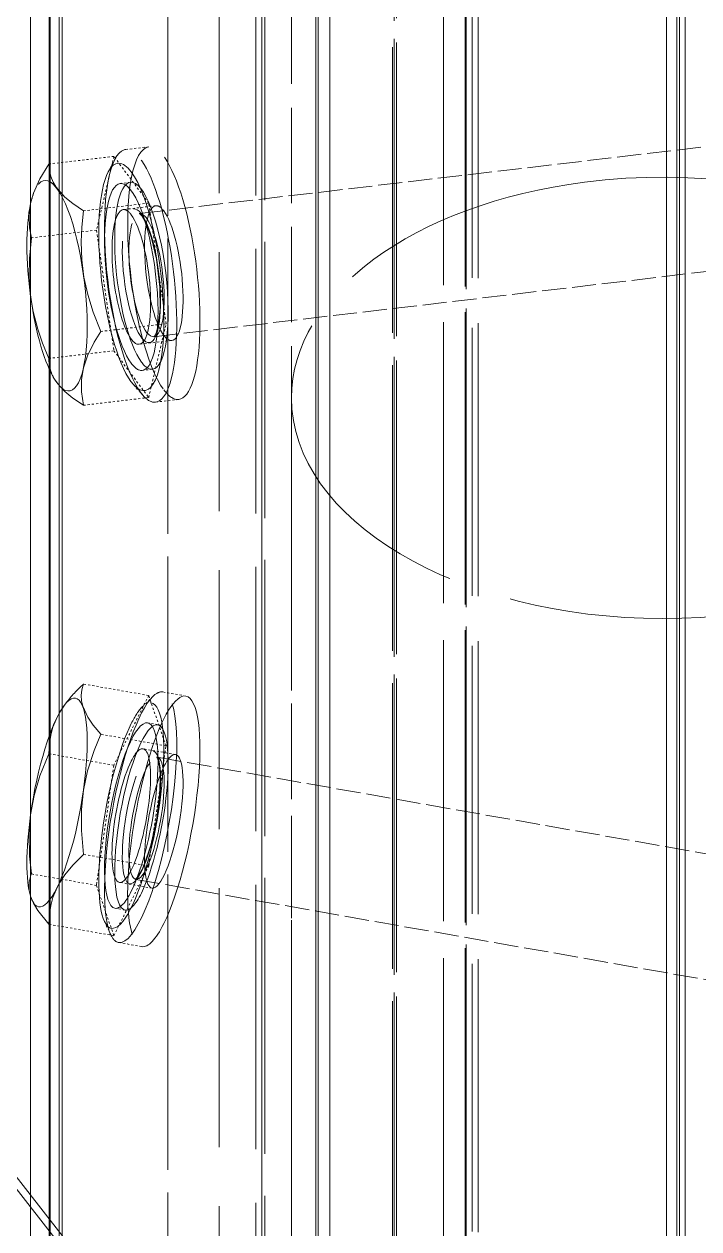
# Model space of a CAD drawing. Header units: millimetres. Extents: x 3475 to 35588, y 2916 to 25624.
# Drawn here: x 15106.6 to 15138.4, y 12724.9 to 12781.8 of the extents above; entities that cross this region are included whole.
import ezdxf

# ---------------------------------------------------------------- set-up
doc = ezdxf.new("R2010")
doc.units = ezdxf.units.MM
doc.linetypes.add('DASHED', pattern=[15, 12, -3])

# ---------------------------------------------------------------- blocks, each defined once
blk = doc.blocks.new('A$C637D7238')
at = {"color": 7, "linetype": 'DASHED', "lineweight": 13}
for p, q in [((175.4605037216534, 2363.972159961122), (175.4605037216534, 1429.250327685731)), ((175.5843287948956, 2363.795692065614), (175.5843287948956, 1429.05829582538)), ((174.978478575169, 2363.458320239442), (174.978478575169, 1428.691627124208)), ((175.8660823349346, 2362.997809985536), (175.8660823349346, 1428.192664721864)), ((144.9915248398174, 2359.135657885927), (144.9915248398174, 1424.056083300966)), ((146.3509685043682, 2358.888007739442), (146.3509685043682, 1423.794013598817)), ((146.4879542831768, 2358.293830493349), (146.4879542831768, 1423.166419604677)), ((145.8821040634502, 2357.945930102724), (145.8821040634502, 1422.799979785341)), ((145.9171229843487, 2357.846824267763), (145.9171229843487, 1422.695380786317)), ((151.4643031601299, 2350.036231616396), (151.4643031601299, 1414.646293261903)), ((153.8964015488018, 2349.181586841005), (153.8964015488018, 1413.784782031435)), ((155.6230861191143, 2349.075843432802), (155.6230861191143, 1413.678351977724)), ((156.0427409653057, 2348.854743579286), (156.0427409653057, 1413.456336596864)), ((156.0467463974346, 2348.879691699403), (156.0467463974346, 1413.481284716981)), ((155.9050685409893, 2347.983161548036), (155.9050685409893, 1412.582923510927)), ((162.0691997055401, 2342.595283130067), (162.0691997055401, 1407.265540698427)), ((162.1350032333721, 2342.311011889833), (162.1350032333721, 1406.988822558778)), ((162.245324278294, 2342.439185717958), (162.245324278294, 1407.1137920412)), ((159.1097575668682, 2340.76239738788), (159.1097575668682, 1405.487128833192)), ((158.4484035019268, 2339.985114673036), (158.4484035019268, 1404.737769702333)), ((158.5562068466534, 2339.655067065614), (158.5562068466534, 1404.420081714052)), ((164.4700557236065, 2331.092139819521), (164.4700557236065, 1396.342612841981)), ((165.8180552963604, 2330.825721362489), (165.8180552963604, 1396.095878222841)), ((166.0928279404034, 2330.171805957216), (166.0928279404034, 1395.492087939638)), ((165.4870921615948, 2329.774238208192), (165.4870921615948, 1395.125419238466)), ((165.5343562607159, 2329.642860034364), (165.5343562607159, 1395.004340747255)), ((165.4870921615948, 2241.567298510927), (165.4870921615948, 1422.219993213075)), ((165.5343562607159, 2241.738731006044), (165.5343562607159, 1422.40058098163)), ((166.0928279404034, 2241.048194507021), (166.0928279404034, 1421.673423388856)), ((164.4700557236065, 2239.841071704286), (164.4700557236065, 1420.404960254091)), ((165.8180552963604, 2240.191260913271), (165.8180552963604, 1420.772773364442)), ((158.5562068466534, 2228.220283130067), (158.5562068466534, 1408.3589092287)), ((158.4484035019268, 2227.757712939638), (158.4484035019268, 1407.885352710146)), ((159.1097575668682, 2226.664115527528), (159.1097575668682, 1406.767493823427)), ((162.1350032333721, 2224.466163257021), (162.1350032333721, 1404.528113940614)), ((162.0691997055401, 2224.059897998231), (162.0691997055401, 1404.115439990419)), ((162.245324278294, 2224.282828906435), (162.245324278294, 1404.342033007997)), ((155.9050685409893, 2216.191627124208), (155.9050685409893, 1396.185599902528)), ((156.0427409653057, 2214.887916186708), (156.0427409653057, 1394.883262256044)), ((156.0467463974346, 2214.85060844745), (156.0467463974346, 1394.845954516786)), ((153.8964015488018, 2214.396735766786), (153.8964015488018, 1394.393455127138)), ((155.6230861191143, 2214.556037524599), (155.6230861191143, 1394.552070239442)), ((151.4643031601299, 2213.106071093935), (151.4643031601299, 1393.108741382021)), ((145.8821040634502, 2200.732490161317), (145.8821040634502, 1380.948936084169)), ((145.9171229843487, 2200.892707446474), (145.9171229843487, 1381.104804614442)), ((146.4879542831768, 2200.169440844911), (146.4879542831768, 1380.40236625995)), ((146.3509685043682, 2199.204475024599), (146.3509685043682, 1379.466468432802)), ((144.9915248398174, 2198.800727466005), (144.9915248398174, 1379.075538257021)), ((175.8660823349346, 2192.391578296083), (175.8660823349346, 1372.906943896669)), ((174.978478575169, 2191.613380053896), (174.978478575169, 1372.1626201662)), ((175.5843287948956, 2191.041175464052), (175.5843287948956, 1371.615821460146)), ((175.4605037216534, 2190.740882495302), (175.4605037216534, 1371.329261401552))]:
    blk.add_line(p, q, dxfattribs=at)
at = {"color": 7, "linetype": 'DASHED', "lineweight": 13, "ltscale": 0.3748054504394531}
blk.add_line((157.3007899765362, 1568.696815112489), (157.3007899765362, 1343.813544848817), dxfattribs=at)
at = {"color": 7, "linetype": 'DASHED', "lineweight": 13, "ltscale": 0.09453748533072978}
blk.add_line((150.1235133652081, 1541.218177417177), (206.454308653294, 1547.872687915224), dxfattribs=at)
at = {"color": 7, "linetype": 'DASHED', "lineweight": 13, "ltscale": 0.001833611858427043}
blk.add_line((150.577958250462, 1544.366218188661), (149.4853908066143, 1544.237128833192), dxfattribs=at)
at = {"color": 7, "linetype": 'DASHED', "lineweight": 13, "ltscale": 0.005152443224972313}
for p, q in [((148.9279490951885, 1543.9155498537), (145.8578425888409, 1543.552772143739)), ((148.9279490951885, 1534.745399096864), (145.8578425888409, 1534.382621386903))]:
    blk.add_line(p, q, dxfattribs=at)
at = {"color": 7, "linetype": 'DASHED', "lineweight": 13, "ltscale": 0.00596088193118216}
for p, q in [((148.9279490951885, 1543.9155498537), (148.1080943588604, 1540.434257129091)), ((150.5677730087627, 1532.537604907411), (151.3876277450909, 1536.018897632021))]:
    blk.add_line(p, q, dxfattribs=at)
at = {"color": 7, "linetype": 'DASHED', "lineweight": 13, "ltscale": 0.001139271520692868}
blk.add_line((148.6637050155987, 1543.188850024599), (148.9845973495831, 1543.792411425966), dxfattribs=at)
at = {"color": 7, "linetype": 'DASHED', "lineweight": 13, "ltscale": 0.004583599280318437}
for p, q in [((150.5677730087627, 1541.707755664247), (148.9279490951885, 1543.9155498537)), ((148.9279490951885, 1534.745399096864), (150.5677730087627, 1532.537604907411))]:
    blk.add_line(p, q, dxfattribs=at)
at = {"color": 7, "linetype": 'DASHED', "lineweight": 13, "ltscale": 0.0008043802754698593}
blk.add_line((149.706261778294, 1542.692634204286), (149.2269832138409, 1542.635871508974), dxfattribs=at)
at = {"color": 7, "linetype": 'DASHED', "lineweight": 13, "ltscale": 7.975272175397444e-05}
blk.add_line((145.1256495956768, 1542.129356006044), (145.1416713241924, 1542.174445727724), dxfattribs=at)
at = {"color": 7, "linetype": 'DASHED', "lineweight": 13, "ltscale": 0.0945371512490534}
blk.add_line((150.8103877548565, 1535.4048076662), (207.1409541611065, 1542.059547046083), dxfattribs=at)
at = {"color": 7, "linetype": 'DASHED', "lineweight": 13, "ltscale": 0.005152587892884356}
blk.add_line((150.5677730087627, 1541.707755664247), (147.4975520614971, 1541.345206836122), dxfattribs=at)
at = {"color": 7, "linetype": 'DASHED', "lineweight": 13, "ltscale": 0.002574589185219294}
for p, q in [((150.9065181259502, 1541.585761645692), (149.3724376205791, 1541.40448723163)), ((151.6573649887432, 1535.229941943544), (150.1232844833721, 1535.048667529481))]:
    blk.add_line(p, q, dxfattribs=at)
at = {"color": 7, "linetype": 'DASHED', "lineweight": 13, "ltscale": 0.009579385781096756}
for p, q in [((151.3876277450909, 1536.018897632021), (150.5677730087627, 1541.707755664247)), ((148.1080943588604, 1540.434257129091), (148.9279490951885, 1534.745399096864))]:
    blk.add_line(p, q, dxfattribs=at)
at = {"color": 7, "linetype": 'DASHED', "lineweight": 13, "ltscale": 0.005152398474144785}
blk.add_line((148.1080943588604, 1540.434257129091), (145.0379878525127, 1540.071708300966), dxfattribs=at)
at = {"color": 7, "linetype": 'DASHED', "lineweight": 13, "ltscale": 0.005152632642066775}
for p, q in [((151.3876277450909, 1536.018897632021), (148.3174067978252, 1535.65611992206)), ((150.5677730087627, 1532.537604907411), (147.4975520614971, 1532.17482719745))]:
    blk.add_line(p, q, dxfattribs=at)
at = {"color": 7, "linetype": 'DASHED', "lineweight": 13, "ltscale": 0.000804335499393497}
blk.add_line((150.7481318954815, 1533.873817065614), (150.2688533310284, 1533.817283252138), dxfattribs=at)
at = {"color": 7, "linetype": 'DASHED', "lineweight": 13, "ltscale": 1.915057815166204e-05}
blk.add_line((146.1624843124737, 1533.353797534364), (146.168778562962, 1533.344184497255), dxfattribs=at)
at = {"color": 7, "linetype": 'DASHED', "lineweight": 13, "ltscale": 0.001139509919762485}
blk.add_line((149.8497706894268, 1533.148261645692), (150.3026134018291, 1532.636024096864), dxfattribs=at)
at = {"color": 7, "linetype": 'DASHED', "lineweight": 13, "ltscale": 0.001833801275879556}
blk.add_line((151.9859248642315, 1532.449256518739), (150.8932429794659, 1532.320167163271), dxfattribs=at)
at = {"color": 7, "linetype": 'DASHED', "lineweight": 13, "ltscale": 0.3285686492919922}
blk.add_line((157.3007899765362, 1532.522498706239), (157.3007899765362, 1335.381309131044), dxfattribs=at)
at = {"color": 7, "linetype": 'DASHED', "lineweight": 13, "ltscale": 0.005195824441142524}
for p, q in [((150.5677730087627, 1518.484717944521), (147.4975520614971, 1519.025565722841)), ((151.3876277450909, 1516.111442187685), (148.3174067978252, 1516.652289966005)), ((150.5677730087627, 1510.445701220888), (147.4975520614971, 1510.986548999208))]:
    blk.add_line(p, q, dxfattribs=at)
at = {"color": 7, "linetype": 'DASHED', "lineweight": 13, "ltscale": 0.001848990621567831}
blk.add_line((152.3228389267315, 1518.45770988788), (151.2302714828838, 1518.650199511903), dxfattribs=at)
at = {"color": 7, "linetype": 'DASHED', "lineweight": 13, "ltscale": 0.0002542918514233081}
blk.add_line((146.5838557724346, 1518.013221362489), (146.6760951523174, 1518.134757617372), dxfattribs=at)
at = {"color": 7, "linetype": 'DASHED', "lineweight": 13, "ltscale": 0.006130377373360783}
for p, q in [((150.5677730087627, 1518.484717944521), (148.9279490951885, 1515.19225273456)), ((148.9279490951885, 1507.153236010927), (150.5677730087627, 1510.445701220888))]:
    blk.add_line(p, q, dxfattribs=at)
at = {"color": 7, "linetype": 'DASHED', "lineweight": 13, "ltscale": 0.001168273131492492}
blk.add_line((150.2688533310284, 1517.947990039247), (150.7680446152081, 1518.440085986513), dxfattribs=at)
at = {"color": 7, "linetype": 'DASHED', "lineweight": 13, "ltscale": 0.004184826960004457}
for p, q in [((151.3876277450909, 1516.111442187685), (150.5677730087627, 1518.484717944521)), ((148.1080943588604, 1509.526511767763), (148.9279490951885, 1507.153236010927))]:
    blk.add_line(p, q, dxfattribs=at)
at = {"color": 7, "linetype": 'DASHED', "lineweight": 13, "ltscale": 0.0008114808874187517}
for p, q in [((150.9976130966534, 1517.107078174013), (150.5181056503643, 1517.191535571474)), ((149.4570094589581, 1508.361732104677), (148.977502012669, 1508.446189502138))]:
    blk.add_line(p, q, dxfattribs=at)
at = {"color": 7, "linetype": 'DASHED', "lineweight": 13, "ltscale": 0.002596376391043174}
for p, q in [((151.8371516708721, 1515.700141528505), (150.3029567245831, 1515.970450976747)), ((150.7268458847393, 1509.397193530458), (149.1926509384502, 1509.6675029787))]:
    blk.add_line(p, q, dxfattribs=at)
at = {"color": 7, "linetype": 'DASHED', "lineweight": 13, "ltscale": 0.009541252901002521}
for p, q in [((150.5677730087627, 1510.445701220888), (151.3876277450909, 1516.111442187685)), ((148.9279490951885, 1515.19225273456), (148.1080943588604, 1509.526511767763))]:
    blk.add_line(p, q, dxfattribs=at)
at = {"color": 7, "linetype": 'DASHED', "lineweight": 13, "ltscale": 0.005195636598689816}
for p, q in [((148.9279490951885, 1515.19225273456), (145.8578425888409, 1515.73310051288)), ((148.1080943588604, 1509.526511767763), (145.0379878525127, 1510.067359546083)), ((148.9279490951885, 1507.153236010927), (145.8578425888409, 1507.694083789247))]:
    blk.add_line(p, q, dxfattribs=at)
at = {"color": 7, "linetype": 'DASHED', "lineweight": 13, "ltscale": 0.09533031926904542}
for p, q in [((150.9747249130596, 1515.574714282411), (207.3054057602276, 1505.650626757997)), ((149.9591762070049, 1509.809867480653), (206.2898570541729, 1499.885779956239))]:
    blk.add_line(p, q, dxfattribs=at)
at = {"color": 7, "linetype": 'DASHED', "lineweight": 13, "ltscale": 7.965321738365593e-06}
blk.add_line((144.9993068222393, 1509.018851855653), (145.0006801132549, 1509.014274218935), dxfattribs=at)
at = {"color": 7, "linetype": 'DASHED', "lineweight": 13, "ltscale": 0.001168317971939539}
blk.add_line((148.4847194198956, 1507.820655444521), (148.7856990341534, 1507.187568286317), dxfattribs=at)
at = {"color": 7, "linetype": 'DASHED', "lineweight": 13, "ltscale": 0.001849178463723555}
blk.add_line((150.240929747044, 1506.639625171083), (149.1482478622784, 1506.832114795106), dxfattribs=at)
at = {"color": 7, "linetype": 'DASHED', "lineweight": 13}
for points in [[(87.64792742770805, 1552.466346362489), (91.14501299899712, 1549.642173388856), (94.61840930026665, 1546.788016894716), (97.49350848239555, 1544.369422534364), (100.3398829941143, 1541.921302417177), (104.0831309799541, 1538.615790942567), (107.7776271347393, 1535.253974536317), (111.4246303085674, 1531.834708789247), (114.6615916733135, 1528.714362719911), (117.8555232529034, 1525.555106738466), (121.0547191147198, 1522.308189013856), (124.2134028915752, 1519.020072558778), (128.4387904648174, 1514.488898852724), (132.4814158920635, 1509.998923877138), (136.4430171493877, 1505.435706714052), (140.3172999863018, 1500.79901848163), (143.9354640488018, 1496.294852832216), (146.5367061142315, 1492.94631157245)], [(87.64792742770805, 1551.895972827333), (91.14501299899712, 1549.072028735536), (94.61806597751274, 1546.218330005067), (97.49339404147759, 1543.799735644716), (100.3396541122784, 1541.351844409364), (104.0827876572002, 1538.046790698427), (107.7770549301495, 1534.684974292177), (111.4239436630596, 1531.266395190614), (114.6607905868877, 1528.146278003114), (117.8547221664776, 1524.987022021669), (121.0536891464581, 1521.740562060731), (124.2122584823956, 1518.452903369325), (128.4374171738018, 1513.922187426942), (132.5270778183331, 1509.379340747255), (136.5331965927471, 1504.762107470888), (140.3156978134502, 1500.233222583192), (143.9338618759502, 1495.729285815614), (146.5353328232159, 1492.380744555849)], [(145.1416713241924, 1542.174445727724), (145.4440242294659, 1542.857429126161), (145.8578425888409, 1543.552772143739)], [(147.4975520614971, 1541.345206836122), (146.996300840794, 1541.684180835146), (146.6200191025127, 1541.993171313661), (146.2029963974346, 1542.463294604677), (146.0591441635479, 1542.705451587099), (145.9530574325909, 1542.962257007021), (145.8855372909893, 1543.239661792177), (145.8578425888409, 1543.552772143739)], [(145.0036555771221, 1541.690589526552), (144.9306422714581, 1541.130286792177), (144.9542171005596, 1540.535880664247), (145.0379878525127, 1540.071708300966)], [(148.3174067978252, 1535.65611992206), (147.952111387669, 1536.572791674989), (147.6964503769268, 1537.393561938661), (147.5168925766338, 1538.212501147646), (147.4153834823956, 1539.026404956239), (147.3873454574932, 1539.88219414081), (147.4172145370831, 1540.573188403505), (147.4975520614971, 1541.345206836122)], [(150.1235133652081, 1541.218177417177), (150.1160747055401, 1541.218177417177), (150.120080137669, 1541.216804126161), (150.1441127304424, 1541.203300097841), (150.2538615707745, 1541.092063525575), (150.2663356308331, 1541.075812915224)], [(150.2663356308331, 1541.075812915224), (150.467980528294, 1540.718299487489), (150.7091075424541, 1540.054771045106), (150.9398204330791, 1539.059821704286), (151.0976344589581, 1537.751990893739), (151.1111384872784, 1536.722480395692), (151.0358363632549, 1536.008369067567), (150.9337550644268, 1535.621101001161), (150.8393413071026, 1535.438911059755), (150.8094722275127, 1535.407325366396), (150.8035212997784, 1535.403434375185), (150.8103877548565, 1535.4048076662)], [(145.0379878525127, 1540.071708300966), (144.9446040634502, 1539.100791552919), (144.9301845077862, 1538.248206714052), (144.9885493759502, 1537.414847949403), (145.121186399876, 1536.604606250185), (145.3366786484112, 1535.770789721864), (145.5614406113018, 1535.110007861513), (145.8578425888409, 1534.382621386903)], [(147.4968654159893, 1533.936072924989), (147.6911860947002, 1534.510795215028), (148.0038386825909, 1535.144797900575), (148.3174067978252, 1535.65611992206)], [(147.4968654159893, 1533.936072924989), (147.4007350448956, 1533.383781054872), (147.3969584946026, 1532.809287646669), (147.4975520614971, 1532.17482719745)], [(147.4975520614971, 1532.17482719745), (146.996300840794, 1532.51403007831), (146.6200191025127, 1532.822791674989), (146.3659602646221, 1533.083259204286), (146.168778562962, 1533.344184497255)], [(148.3174067978252, 1516.652289966005), (147.952111387669, 1517.086478808778), (147.6964503769268, 1517.459327319521), (147.4568110947002, 1517.983695605653), (147.4014216904034, 1518.233863452333), (147.3873454574932, 1518.486548999208), (147.4172145370831, 1518.746101001161), (147.4975520614971, 1519.025565722841)], [(146.6760951523174, 1518.134757617372), (146.3861018661846, 1517.705146411317), (146.2001353744854, 1517.351523974794), (146.0579997543682, 1516.993781665224), (145.9530574325909, 1516.613837817567), (145.8855372909893, 1516.200019458192), (145.8578425888409, 1515.73310051288)], [(147.4968654159893, 1514.010535815614), (147.6911860947002, 1514.923545459169), (148.0038386825909, 1515.893317798036), (148.3174067978252, 1516.652289966005)], [(145.0036555771221, 1512.859717944521), (145.1695949081768, 1513.759223559755), (145.4440242294659, 1514.696265796083), (145.8578425888409, 1515.73310051288)], [(150.9747249130596, 1515.574714282411), (150.9509212021221, 1515.582954028505), (150.9461146835674, 1515.586158374208), (150.9525233749737, 1515.579063037294), (150.9804469589581, 1515.533286670106), (151.0557490829815, 1515.292731860536), (151.1130839828838, 1514.783927539247), (151.0976344589581, 1513.914405444521), (150.9486323837627, 1512.688056567567), (150.6682521347393, 1511.420966723817), (150.3736812118877, 1510.540458300966), (150.2432185654034, 1510.249778369325)], [(147.4968654159893, 1514.010535815614), (147.4007350448956, 1513.098899463075), (147.3969584946026, 1512.114020923036), (147.4975520614971, 1510.986548999208)], [(145.0036555771221, 1512.859717944521), (144.9306422714581, 1511.925422290224), (144.9542171005596, 1510.896369555849), (145.0379878525127, 1510.067359546083)], [(147.4975520614971, 1510.986548999208), (146.996300840794, 1510.480720141786), (146.6200191025127, 1510.02020988788), (146.3861018661846, 1509.666129687685), (146.2001353744854, 1509.312507251161), (146.0579997543682, 1508.954764941591), (145.9530574325909, 1508.574821093935), (145.8855372909893, 1508.16100273456), (145.8578425888409, 1507.694083789247)], [(150.2432185654034, 1510.249778369325), (150.0422603134502, 1509.91767082538), (149.9539119247784, 1509.825431445497), (149.9303370956768, 1509.809867480653), (149.9282771591534, 1509.80895195331), (149.9293071274151, 1509.809180835146), (149.9402934555401, 1509.811011889833), (149.9591762070049, 1509.809867480653)], [(145.0006801132549, 1509.014274218935), (145.1317149643291, 1508.692008593935), (145.3366786484112, 1508.344337085146), (145.8578425888409, 1507.694083789247)]]:
    blk.add_lwpolyline(points, dxfattribs=at)
for centre, radius, start, end in [((148.8114482406963, 1540.865699389833), 3.896074610628765, 160.3734607541867, 167.7765866828389), ((147.7650004867901, 1534.386512378114), 1.906581926275723, 180.1197903628473, 213.1445131499808), ((152.2408992294659, 1513.817130664247), 7.043989935883198, 132.3235233236238, 142.1929929949157), ((146.4976817612041, 1509.486915210146), 1.569954134499238, 158.3129566056863, 197.5195128582058)]:
    blk.add_arc(centre, radius, start, end, dxfattribs=at)
for centre, major_axis, ratio, start_param, end_param in [((150.1893168930401, 1538.278647998231), (-0.703926086425781, 5.958480834960939), 0.2604505284350206, 3.374624809816613e-05, 0.3592799546522494), ((151.2818843368877, 1538.4077373537), (-0.703926086425781, 5.958480834960939), 0.2604505284350206, 3.374624809326447e-05, 2.715764499683542), ((150.1893168930401, 1538.278647998231), (-0.703926086425781, 5.958480834960939), 0.2604505284350206, 3.141626399837886, 6.283219053427684), ((151.2818843368877, 1538.4077373537), (-0.703926086425781, 5.958480834960939), 0.2604505284350206, 3.141626399837884, 6.283219053427679), ((150.1893168930401, 1538.278647998231), (-0.703926086425781, 5.958480834960939), 0.2604505284350206, 0.3592799546522494, 2.782312371060846), ((149.7479182724346, 1538.226462939638), (-0.6335449218749998, 5.362701416015626), 0.2604505284350206, 5.857357153273329, 6.642465232089594), ((146.2480861191143, 1537.813102343935), (0.586280822753906, -4.963073730468751), 0.2604505284350206, 5.796983639786895, 9.911108241644435), ((149.7479182724346, 1538.226462939638), (-0.6335449218749998, 5.362701416015626), 0.2604505284350206, 0.3592799249100082, 2.782312245385206), ((149.7479182724346, 1538.226462939638), (-0.6335449218749998, 5.362701416015626), 0.2604505284350206, 2.782312245385206, 5.85735715327333), ((174.8007518295635, 1532.522269824403), (-17.49996185302734, 1.071563613425536e-15), 0.5947617139946301, 3.141573790591777, 4.924409653805624), ((149.7479182724346, 1538.226462939638), (-0.5209350585937497, 4.409408569335938), 0.2604505284350206, 3.374624808914355e-05, 2.71576449968354), ((150.2271968368877, 1538.28322563495), (-0.5209350585937497, 4.409408569335938), 0.2604505284350206, 3.374624809576404e-05, 2.71576449968354), ((149.7479182724346, 1538.226462939638), (-0.5209350585937497, 4.409408569335938), 0.2604505284350206, 3.141626399837888, 6.283219053427674), ((150.2271968368877, 1538.28322563495), (-0.5209350585937497, 4.409408569335938), 0.2604505284350206, 3.141626399837888, 6.28321905342768), ((174.8007518295635, 1532.522269824403), (-17.49996185302734, 1.071563613425536e-15), 0.5947617139946301, 4.924409653805624, 6.28316644418157), ((146.2480861191143, 1537.813102343935), (0.586280822753906, -4.963073730468751), 0.2604505284350206, 3.627922934464848, 3.786560826478453), ((146.2480861191143, 1537.813102343935), (0.586280822753906, -4.963073730468751), 0.2604505284350206, 3.786560826478453, 5.796983639786895), ((149.7479182724346, 1538.226462939638), (-0.3753662109374998, 3.17779541015625), 0.2604505284350206, 3.374624808976236e-05, 3.141626399837896), ((150.2271968368877, 1538.28322563495), (-0.3727340698242188, 3.1549072265625), 0.2604505284350206, 2.715764499683442, 8.998949806863028), ((149.7479182724346, 1538.226462939638), (-0.3753662109374998, 3.17779541015625), 0.2604505284350206, 5.857357153273323, 6.283219053427676), ((150.4669505600323, 1538.311378100771), (-0.3433227539062498, 2.906570434570312), 0.2604505284350206, 2.71576449968354, 8.998949806863127), ((151.2818843368877, 1538.4077373537), (-0.3753662109374998, 3.17779541015625), 0.2604505284350206, 3.374624809350655e-05, 3.141626399837882), ((151.2818843368877, 1538.4077373537), (-0.3753662109374998, 3.17779541015625), 0.2604505284350206, 5.857357153273333, 6.283219053427679), ((151.2818843368877, 1538.4077373537), (-0.3753662109374998, 3.17779541015625), 0.2604505284350206, 3.141626399837882, 5.857357153273333), ((149.7479182724346, 1538.226462939638), (-0.3753662109374998, 3.17779541015625), 0.2604505284350206, 3.141626399837896, 5.857357153273323), ((149.7479182724346, 1538.226462939638), (-0.5209350585937497, 4.409408569335938), 0.2604505284350206, 2.71576449968354, 3.141626399837888), ((150.2271968368877, 1538.28322563495), (-0.5209350585937497, 4.409408569335938), 0.2604505284350206, 2.71576449968354, 3.141626399837888), ((151.2818843368877, 1538.4077373537), (-0.703926086425781, 5.958480834960939), 0.2604505284350206, 2.715764499683542, 3.141626399837884), ((150.1893168930401, 1538.278647998231), (-0.703926086425781, 5.958480834960939), 0.2604505284350206, 2.782312371060846, 3.141626399837886), ((174.8007518295635, 1532.522269824403), (-17.49996185302734, 1.071563613425536e-15), 0.5947617139946301, 6.28316644418157, 9.424759097771362), ((146.2480861191143, 1513.435584643739), (-0.8671188354492192, -4.921646118164062), 0.2283205174100355, 5.864775030608707, 9.843169208440807), ((150.1893168930401, 1512.741157153505), (1.041069030761719, 5.909042358398438), 0.2283205174100355, 3.141633175365726, 6.283225828955519), ((150.1893168930401, 1512.741157153505), (1.041069030761719, 5.909042358398438), 0.2283205174100355, 4.052177593195417e-05, 0.3106254437776892), ((146.2480861191143, 1513.435584643739), (-0.8671188354492192, -4.921646118164062), 0.2283205174100355, 3.55998390126122, 4.869583279217783), ((150.1893168930401, 1512.741157153505), (1.041069030761719, 5.909042358398438), 0.2283205174100355, 0.3106254437776892, 2.830977094736195), ((149.7479182724346, 1512.818976977724), (0.9369277954101566, 5.318069458007812), 0.2283205174100355, 2.830977012386825, 6.593810736793175), ((151.2818843368877, 1512.548667529481), (1.041069030761719, 5.909042358398438), 0.2283205174100355, 4.052177593214058e-05, 3.141633175365726), ((151.2818843368877, 1512.548667529481), (1.041069030761719, 5.909042358398438), 0.2283205174100355, 3.798786952422876, 6.283225828955518), ((149.7479182724346, 1512.818976977724), (0.9369277954101566, 5.318069458007812), 0.2283205174100355, 0.3106254296135844, 0.6571942988330812), ((149.7479182724346, 1512.818976977724), (0.9369277954101566, 5.318069458007812), 0.2283205174100355, 0.6571942988330853, 2.830977012386825), ((149.7479182724346, 1512.818976977724), (0.7704162597656253, 4.37255859375), 0.2283205174100355, 4.052177592957123e-05, 3.141633175365722), ((150.2271968368877, 1512.734519580263), (0.7704162597656253, 4.37255859375), 0.2283205174100355, 4.052177592957123e-05, 3.141633175365722), ((149.7479182724346, 1512.818976977724), (0.7704162597656253, 4.37255859375), 0.2283205174100355, 3.798786952422869, 6.283225828955516), ((150.2271968368877, 1512.734519580263), (0.7704162597656253, 4.37255859375), 0.2283205174100355, 3.798786952422879, 6.283225828955516), ((149.7479182724346, 1512.818976977724), (0.555267333984375, 3.151473999023437), 0.2283205174100356, 3.141633175365723, 6.283225828955517), ((150.2271968368877, 1512.734519580263), (0.5511474609375002, 3.128585815429688), 0.2283205174100355, 3.798786952422797, 10.08197225960237), ((150.4669505600323, 1512.692176440614), (0.507774353027344, 2.882537841796875), 0.2283205174100356, 3.798786952422867, 10.08197225960245), ((149.7479182724346, 1512.818976977724), (0.555267333984375, 3.151473999023437), 0.2283205174100356, 4.052177593002179e-05, 0.6571942988330831), ((149.7479182724346, 1512.818976977724), (0.555267333984375, 3.151473999023437), 0.2283205174100356, 0.6571942988330831, 3.141633175365723), ((151.2818843368877, 1512.548667529481), (0.555267333984375, 3.151473999023437), 0.2283205174100356, 3.141633175365723, 6.283225828955516), ((151.2818843368877, 1512.548667529481), (0.555267333984375, 3.151473999023437), 0.2283205174100356, 4.052177593037131e-05, 0.6571942988330831), ((151.2818843368877, 1512.548667529481), (0.555267333984375, 3.151473999023437), 0.2283205174100356, 0.6571942988330831, 3.141633175365723), ((146.2480861191143, 1513.435584643739), (-0.8671188354492192, -4.921646118164062), 0.2283205174100355, 4.869583279217783, 5.864775030608707), ((149.7479182724346, 1512.818976977724), (0.7704162597656253, 4.37255859375), 0.2283205174100355, 3.141633175365722, 3.798786952422869), ((150.2271968368877, 1512.734519580263), (0.7704162597656253, 4.37255859375), 0.2283205174100355, 3.141633175365722, 3.798786952422879), ((151.2818843368877, 1512.548667529481), (1.041069030761719, 5.909042358398438), 0.2283205174100355, 3.141633175365726, 3.798786952422876), ((150.1893168930401, 1512.741157153505), (1.041069030761719, 5.909042358398438), 0.2283205174100355, 2.830977094736195, 3.141633175365726)]:
    blk.add_ellipse(centre, major_axis=major_axis, ratio=ratio, start_param=start_param, end_param=end_param, dxfattribs=at)
blk = doc.blocks.new('1')
at = {"color": 7}
blk.add_blockref('A$C637D7238', (14961.93724785536, 11231.62752481714), dxfattribs=at)

msp = doc.modelspace()

# ---------------------------------------------------------------- block references
msp.add_blockref('1', (0, 0))

doc.saveas('drawing.dxf')
